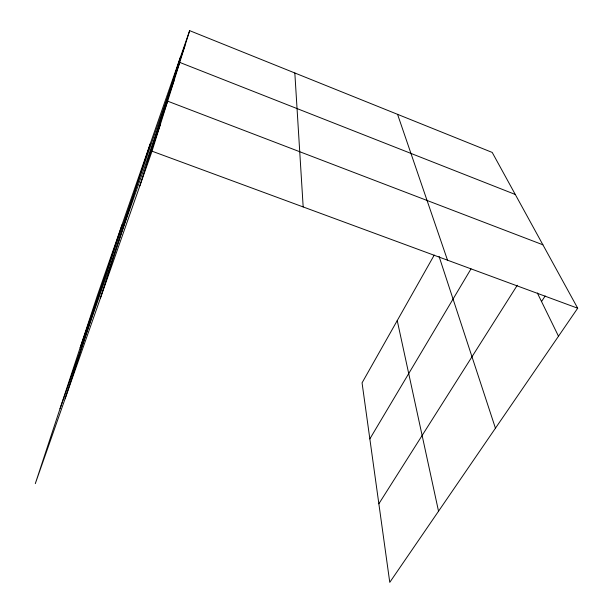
<?xml version="1.0" encoding="UTF-8"?>
<svg xmlns="http://www.w3.org/2000/svg" width="613" height="613" viewBox="0 0 613 613"><rect width="100%" height="100%" fill="white"/><g stroke="black" fill="none" stroke-linecap="round" stroke-linejoin="round"><path stroke-width="0.92" d="M189.655 30.65L97.268 295.841L35.301 483.634L152.024 151.181L189.655 30.65L492.216 152.438L577.699 308.209L389.768 582.35L362.061 382.849L434.242 255.077M139.856 185.839L180.574 56.703M100.294 298.523L150.208 143.886M65.093 398.779L122.025 224.779M175.479 72.878L184.965 45.661M80.142 347.755L179.739 62.403L515.288 194.474M163.625 110.463L174.054 80.632M60.036 408.687L167.64 101.16L542.903 244.802M148.829 157.38L160.361 124.477M369.846 438.893L471.014 268.869M378.857 503.794L517.288 285.244M541.524 301.527L545.172 295.979M152.024 151.181L577.699 308.209M537.34 292.976L558.497 336.223M397.561 114.332L447.513 260.188M439.069 256.433L495.434 428.203M397.239 320.576L438.533 511.211M294.83 72.985L303.174 206.941"/></g></svg>
